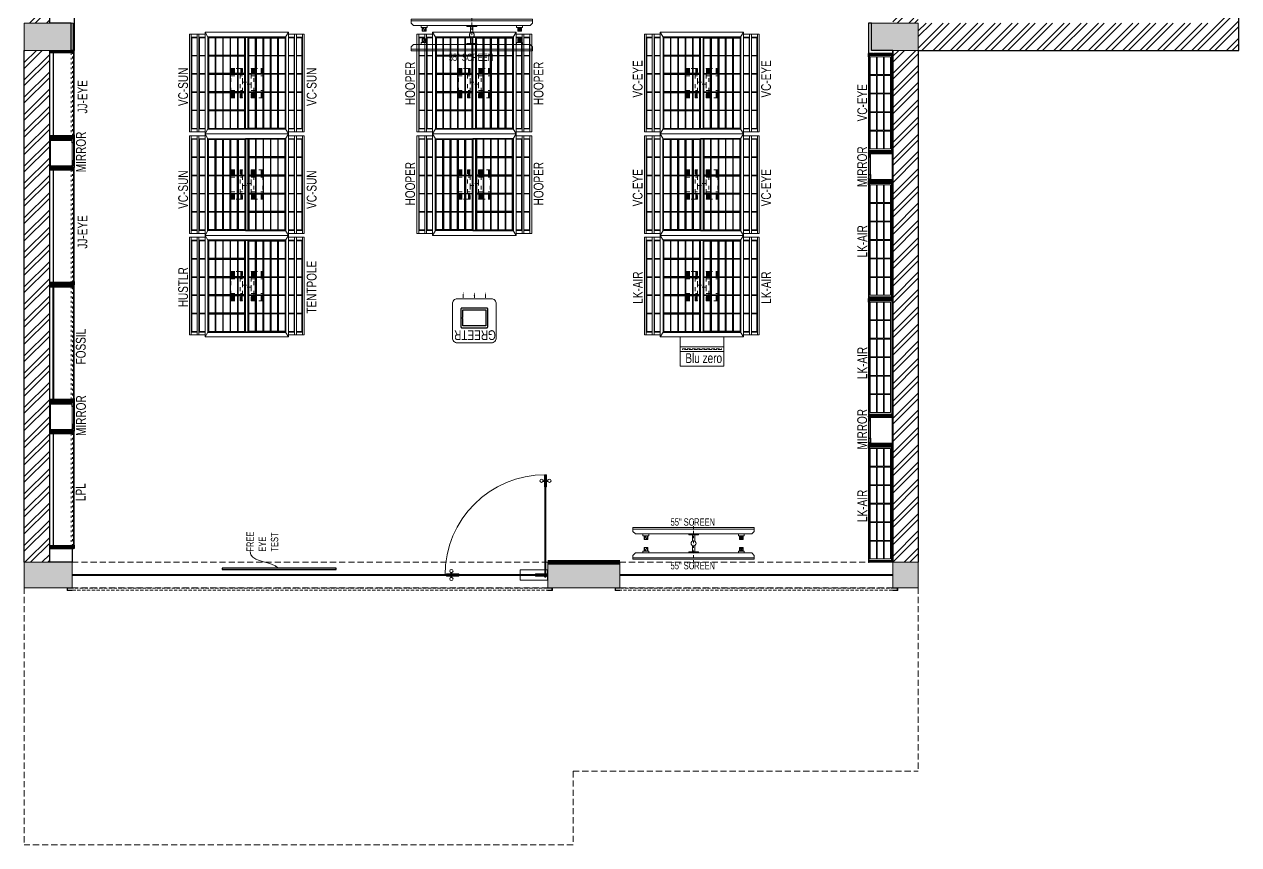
# Model space of a CAD drawing. Header units: feet. Extents: x 9587740 to 9600177, y -6873744 to -6856332.
# Drawn here: x 9587740 to 9600177, y -6873744 to -6865343 of the extents above; entities that cross this region are included whole.
import ezdxf
from ezdxf import colors
from ezdxf.entities.mleader import LeaderData, LeaderLine
from ezdxf.math import Vec2, Vec3

# ---------------------------------------------------------------- set-up
doc = ezdxf.new("R2010")
doc.units = ezdxf.units.FT
doc.header["$LTSCALE"] = 33
doc.header["$MEASUREMENT"] = 0
for name, pattern in [('ACAD_ISO03W100', [30, 12, -18]), ('D10_DASHED', [0.75, 0.5, -0.25]), ('DASHDOT2', [0.5, 0.25, -0.125, 0, -0.125]), ('HIDDEN', [9.525, 6.35, -3.175]), ('HIDDENX2', [0.75, 0.5, -0.25])]:
    doc.linetypes.add(name, pattern=pattern)
for name, color, linetype, lineweight in [('A-COL', 243, 'Continuous', 9), ('A-Glazing', 4, 'Continuous', 20), ('A-shutter', 8, 'Continuous', 18), ('beam', 90, 'Continuous', 9), ('column hatch', 5, 'Continuous', 0), ('Glazing', 141, 'Continuous', 15), ('LENS-DIM', 252, 'Continuous', 5), ('LENS-FURNITURE', 13, 'Continuous', 9), ('LENS-PARTITION', 21, 'Continuous', 25), ('LENS-TEXT', 31, 'Continuous', 5), ('LENS_TEXT', 31, 'Continuous', 5), ('LK-EQPMT', 3, 'Continuous', 18), ('LK-FF&E FLOOR', 1, 'Continuous', 9), ('LK-FF&E WALL', 1, 'Continuous', 9), ('LK-IT', 3, 'Continuous', 18), ('LK-MIRROR', 133, 'Continuous', 13), ('LN-ELEVATION-1', 81, 'Continuous', 25), ('LN-ELEVATION-2', 103, 'Continuous', 20), ('LN-ELEVATION-3', 125, 'Continuous', 18), ('LN-ELEVATION-4', 145, 'Continuous', 13), ('LN-ELEVATION-5', 167, 'Continuous', 5), ('LN-HATCH', 251, 'Continuous', 0), ('PLANO-CARPET', 3, 'Continuous', 18), ('PLANO-TXT', 252, 'Continuous', 5), ('rolling shutter', 1, 'Continuous', 5)]:
    doc.layers.add(name, color=color, linetype=linetype, lineweight=lineweight)
doc.layers.add('A-WALL', color=1, linetype='Continuous')
doc.styles.add('LK TXT', font='GILC____.TTF', dxfattribs={"height": 100})
doc.styles.get("Standard").update_dxf_attribs({"font": 'GILC____.TTF'})
pattern_1 = [(45, (7858054.0837, 3504049.203), (-4.4901280605, 4.4901280605), [])]
pattern_2 = [(45, (7858558.917, 3503823.203), (-4.4901280605, 4.4901280605), [])]
pattern_3 = [(225, (-11393600.74, 5501111.13), (88.2999593, -88.2999593), []), (225, (-11393659.6, 5501111.13), (88.2999593, -88.2999593), [])]
pattern_4 = [(45, (4209746.0415, 1706864.74), (-4.4901280605, 4.4901280605), [])]
pattern_5 = [(45, (4210046.0415, 1706864.74), (-4.4901280605, 4.4901280605), [])]

# ---------------------------------------------------------------- blocks, each defined once
blk = doc.blocks.new('BLUE ZERO')
at = {"layer": 'LENS-FURNITURE', "ltscale": 0.5}
for points in [[(86207, 120883), (86207, 120433), (85907, 120433), (85907, 120883)], [(86107, 120883), (86107, 120433), (86057, 120433), (86057, 120883)]]:
    blk.add_lwpolyline(points, close=True, dxfattribs=at)
at = {"layer": 'LENS-FURNITURE', "linetype": 'D10_DASHED', "ltscale": 2}
blk.add_lwpolyline([(86086, 120858), (86086, 120458), (86078, 120458), (86078, 120858)], close=True, dxfattribs=at)
blk = doc.blocks.new('VC HD 1200')
at = {"layer": 'LN-HATCH', "ltscale": 0.5}
h = blk.add_hatch(dxfattribs=at)
h.set_pattern_fill('ANSI31', color=256, scale=2)
h.set_pattern_definition([(45, (3760859.753, 1795248.936), (-4.490128061, 4.490128061), [])])
h.paths.add_polyline_path([(-1200, 250), (-1200, 60), (-1194, 60), (-1194, 50), (-1200, 50), (-1200, 6), (-1182, 6), (-1182, 250)])
h = blk.add_hatch(dxfattribs=at)
h.set_pattern_fill('ANSI31', color=256, scale=2)
h.set_pattern_definition(pattern_1)
h.paths.add_polyline_path([(0, 250), (0, 60), (-6, 60), (-6, 50), (0, 50), (0, 6), (-18, 6), (-18, 250)])
h = blk.add_hatch(dxfattribs=at)
h.set_pattern_fill('ANSI31', color=256, scale=2)
h.set_pattern_definition([(45, (7858047.0837, 3504049.203), (-4.4901280605, 4.4901280605), [])])
h.paths.add_polyline_path([(-1165, 6), (-1165, 0), (-1200, 0), (-1200, 6)])
h = blk.add_hatch(dxfattribs=at)
h.set_pattern_fill('ANSI31', color=256, scale=2)
h.set_pattern_definition(pattern_1)
h.paths.add_polyline_path([(-28, 6), (-28, 0), (0, 0), (0, 6)])
at = {"layer": 'LN-ELEVATION-1', "ltscale": 0.5}
for points in [[(-1200, 250), (-1200, 60), (-1194, 60), (-1194, 50), (-1200, 50), (-1200, 6), (-1182, 6), (-1182, 250)], [(0, 250), (0, 60), (-6, 60), (-6, 50), (0, 50), (0, 6), (-18, 6), (-18, 250)], [(-18, 238), (-1182, 238), (-1182, 244), (-18, 244)], [(-1165, 6), (-1165, 0), (-1200, 0), (-1200, 6)], [(-35, 6), (-35, 0), (0, 0), (0, 6)]]:
    blk.add_lwpolyline(points, close=True, dxfattribs=at)
at = {"layer": 'LN-ELEVATION-3', "ltscale": 0.5}
for p, q in [((-1182, 250), (-18, 250)), ((-1165, 6), (-35, 6)), ((-35, 0), (-1165, 0))]:
    blk.add_line(p, q, dxfattribs=at)
for points in [[(-1165, 226), (-35, 226), (-35, 18), (-1165, 18)], [(-1165, 226), (-983, 226), (-983, 162), (-1165, 162)], [(-1165, 90), (-983, 90), (-983, 154), (-1165, 154)], [(-975, 226), (-794, 226), (-794, 162), (-975, 162)], [(-975, 154), (-794, 154), (-794, 90), (-975, 90)], [(-786, 226), (-604, 226), (-604, 162), (-786, 162)], [(-786, 154), (-604, 154), (-604, 90), (-786, 90)], [(-596, 226), (-414, 226), (-414, 162), (-596, 162)], [(-596, 154), (-414, 154), (-414, 90), (-596, 90)], [(-406, 226), (-225, 226), (-225, 162), (-406, 162)], [(-406, 154), (-225, 154), (-225, 90), (-406, 90)], [(-217, 226), (-35, 226), (-35, 162), (-217, 162)], [(-217, 154), (-35, 154), (-35, 90), (-217, 90)], [(-1165, 82), (-983, 82), (-983, 18), (-1165, 18)], [(-975, 82), (-794, 82), (-794, 18), (-975, 18)], [(-786, 82), (-604, 82), (-604, 18), (-786, 18)], [(-596, 82), (-414, 82), (-414, 18), (-596, 18)], [(-406, 82), (-225, 82), (-225, 18), (-406, 18)], [(-217, 82), (-35, 82), (-35, 18), (-217, 18)]]:
    blk.add_lwpolyline(points, close=True, dxfattribs=at)
blk = doc.blocks.new('MIRROR')
at = {"layer": 'LN-HATCH', "ltscale": 0.5}
h = blk.add_hatch(dxfattribs=at)
h.set_pattern_fill('ANSI31', color=256, scale=2)
h.set_pattern_definition([(45, (4060433.7416, 1708720.787), (-4.4901280605, 4.4901280605), [])])
h.paths.add_polyline_path([(213, 101), (231, 101), (231, -128), (213, -128)])
h.paths.add_polyline_path([(231, 95), (495, 95), (495, 101), (231, 101)])
h.paths.add_polyline_path([(513, 101), (495, 101), (495, -128), (513, -128)])
at = {"layer": 'Defpoints'}
blk.add_lwpolyline([(513, 101), (213, 101), (213, -149), (513, -149)], close=True, dxfattribs=at)
at = {"layer": 'LN-ELEVATION-1'}
for points in [[(213, 101), (231, 101), (231, -128), (213, -128)], [(231, 95), (495, 95), (495, 101), (231, 101)], [(513, 101), (495, 101), (495, -128), (513, -128)], [(260, -142), (260, -128), (215, -128), (215, -149), (224, -149), (224, -147), (216, -147), (216, -142)], [(443, -142), (443, -128), (488, -128), (488, -149), (479, -149), (479, -147), (486, -147), (486, -142)], [(505, -149), (505, -147), (509, -147), (509, -129), (488, -129), (488, -128), (511, -128), (511, -149)]]:
    blk.add_lwpolyline(points, close=True, dxfattribs=at)
at = {"layer": 'LN-ELEVATION-2', "color": 4, "lineweight": 0}
blk.add_lwpolyline([(216, -142), (486, -142), (486, -147), (216, -147)], close=True, dxfattribs=at)
at = {"layer": 'LN-ELEVATION-2'}
blk.add_lwpolyline([(260, -142), (443, -142), (443, -128), (260, -128)], close=True, dxfattribs=at)
at = {"layer": 'LN-ELEVATION-4', "ltscale": 0.5}
blk.add_line((479, -149), (224, -149), dxfattribs=at)
blk = doc.blocks.new('VC HD 1010')
at = {"layer": 'LN-HATCH', "ltscale": 0.5}
h = blk.add_hatch(dxfattribs=at)
h.set_pattern_fill('ANSI31', color=256, scale=2)
h.set_pattern_definition([(45, (3761554.586, 1795022.936), (-4.490128061, 4.490128061), [])])
h.paths.add_polyline_path([(-505, 24), (-505, -166), (-499, -166), (-499, -176), (-505, -176), (-505, -220), (-487, -220), (-487, 24)])
h = blk.add_hatch(dxfattribs=at)
h.set_pattern_fill('ANSI31', color=256, scale=2)
h.set_pattern_definition(pattern_2)
h.paths.add_polyline_path([(505, 24), (505, -166), (499, -166), (499, -176), (505, -176), (505, -220), (487, -220), (487, 24)])
h = blk.add_hatch(dxfattribs=at)
h.set_pattern_fill('ANSI31', color=256, scale=2)
h.set_pattern_definition([(45, (7858741.917, 3503823.203), (-4.4901280605, 4.4901280605), [])])
h.paths.add_polyline_path([(-470, -220), (-470, -226), (-505, -226), (-505, -220)])
h = blk.add_hatch(dxfattribs=at)
h.set_pattern_fill('ANSI31', color=256, scale=2)
h.set_pattern_definition(pattern_2)
h.paths.add_polyline_path([(477, -220), (477, -226), (512, -226), (512, -220)])
at = {"layer": 'LN-ELEVATION-1', "ltscale": 0.5}
for points in [[(-505, 24), (-505, -166), (-499, -166), (-499, -176), (-505, -176), (-505, -220), (-487, -220), (-487, 24)], [(487, 12), (-487, 12), (-487, 18), (487, 18)], [(505, 24), (505, -166), (499, -166), (499, -176), (505, -176), (505, -220), (487, -220), (487, 24)], [(-470, -220), (-470, -226), (-505, -226), (-505, -220)], [(470, -220), (470, -226), (505, -226), (505, -220)]]:
    blk.add_lwpolyline(points, close=True, dxfattribs=at)
at = {"layer": 'LN-ELEVATION-2', "ltscale": 0.5}
blk.add_lwpolyline([(470, 0), (-470, 0), (-470, -208), (470, -208)], close=True, dxfattribs=at)
at = {"layer": 'LN-ELEVATION-3', "ltscale": 0.5}
for p, q in [((-487, 24), (487, 24)), ((-470, -220), (470, -220)), ((470, -226), (-470, -226))]:
    blk.add_line(p, q, dxfattribs=at)
for points in [[(-470, 0), (-289, 0), (-289, -64), (-470, -64)], [(-281, 0), (-99, 0), (-99, -64), (-281, -64)], [(-91, 0), (91, 0), (91, -64), (-91, -64)], [(99, 0), (281, 0), (281, -64), (99, -64)], [(289, 0), (470, 0), (470, -64), (289, -64)], [(-470, -136), (-289, -136), (-289, -72), (-470, -72)], [(-281, -72), (-99, -72), (-99, -136), (-281, -136)], [(-91, -72), (91, -72), (91, -136), (-91, -136)], [(99, -72), (281, -72), (281, -136), (99, -136)], [(289, -72), (470, -72), (470, -136), (289, -136)], [(-470, -144), (-289, -144), (-289, -208), (-470, -208)], [(-281, -144), (-99, -144), (-99, -208), (-281, -208)], [(-91, -144), (91, -144), (91, -208), (-91, -208)], [(99, -144), (281, -144), (281, -208), (99, -208)], [(289, -144), (470, -144), (470, -208), (289, -208)]]:
    blk.add_lwpolyline(points, close=True, dxfattribs=at)
blk = doc.blocks.new('JJ SH 1200')
at = {"layer": 'LN-HATCH', "ltscale": 0.5}
h = blk.add_hatch(dxfattribs=at)
h.set_pattern_fill('ANSI31', color=256, scale=2)
h.set_pattern_definition([(45, (4097187.331, 1708800.267), (-4.4901280605, 4.4901280605), [])])
h.paths.add_polyline_path([(792, 220), (792, 30), (786, 30), (786, 20), (792, 20), (792, -24), (767, -24), (767, 220)])
h.paths.add_polyline_path([(-383, 180), (767, 180), (767, 186), (-383, 186)])
h.paths.add_polyline_path([(757, -24), (757, -30), (792, -30), (792, -24)])
h.paths.add_polyline_path([(-408, 220), (-408, 30), (-402, 30), (-402, 20), (-408, 20), (-408, -24), (-383, -24), (-383, 220)])
h.paths.add_polyline_path([(-373, -24), (-373, -30), (-408, -30), (-408, -24)])
at = {"layer": 'LN-ELEVATION-1', "ltscale": 0.5}
for points in [[(-408, 220), (-408, 30), (-402, 30), (-402, 20), (-408, 20), (-408, -24), (-383, -24), (-383, 220)], [(-383, 180), (767, 180), (767, 186), (-383, 186)], [(792, 220), (792, 30), (786, 30), (786, 20), (792, 20), (792, -24), (767, -24), (767, 220)], [(-373, -24), (-373, -30), (-408, -30), (-408, -24)], [(757, -24), (757, -30), (792, -30), (792, -24)]]:
    blk.add_lwpolyline(points, close=True, dxfattribs=at)
at = {"layer": 'LN-ELEVATION-3', "ltscale": 0.5}
for p, q in [((767, 220), (-383, 220)), ((757, -24), (-373, -24)), ((-373, -30), (757, -30))]:
    blk.add_line(p, q, dxfattribs=at)
at = {"layer": 'LN-ELEVATION-4', "linetype": 'ACAD_ISO03W100', "ltscale": 0.05}
blk.add_lwpolyline([(767, 0), (-383, 0), (-383, -12), (767, -12)], close=True, dxfattribs=at)
blk = doc.blocks.new('*U45')
at = {"layer": 'A-shutter', "color": 5, "ltscale": 10}
for points in [[(41038450, -1561539), (41038450, -1561544), (41038405, -1561544), (41038405, -1561564), (41038450, -1561564), (41038450, -1561569), (41038400, -1561569), (41038400, -1561539)], [(41043320, -1561539), (41043320, -1561544), (41043365, -1561544), (41043365, -1561564), (41043320, -1561564), (41043320, -1561569), (41043370, -1561569), (41043370, -1561539)]]:
    blk.add_lwpolyline(points, close=True, dxfattribs=at)
at = {"layer": 'A-shutter', "color": 5, "linetype": 'HIDDENX2', "ltscale": 2}
blk.add_lwpolyline([(41038405, -1561544), (41038405, -1561564), (41043365, -1561564), (41043365, -1561544)], close=True, dxfattribs=at)
blk = doc.blocks.new('*U46')
at = {"layer": 'A-shutter', "color": 5, "ltscale": 10}
for points in [[(41040525, -1561539), (41040525, -1561544), (41040480, -1561544), (41040480, -1561564), (41040525, -1561564), (41040525, -1561569), (41040475, -1561569), (41040475, -1561539)], [(41043320, -1561539), (41043320, -1561544), (41043365, -1561544), (41043365, -1561564), (41043320, -1561564), (41043320, -1561569), (41043370, -1561569), (41043370, -1561539)]]:
    blk.add_lwpolyline(points, close=True, dxfattribs=at)
at = {"layer": 'A-shutter', "color": 5, "linetype": 'HIDDENX2', "ltscale": 2}
blk.add_lwpolyline([(41040480, -1561544), (41040480, -1561564), (41043365, -1561564), (41043365, -1561544)], close=True, dxfattribs=at)
blk = doc.blocks.new('A$Ced7cbed3')
at = {"layer": 'column hatch'}
h = blk.add_hatch(color=8, dxfattribs=at)
h.dxf.hatch_style = 1
h.paths.add_polyline_path([(-5547, 3368), (-6047, 3368), (-6047, 3088), (-5547, 3088)])
h.paths.add_polyline_path([(3108, 3368), (2628, 3368), (2628, 3088), (3108, 3088)])
h.paths.add_polyline_path([(-5557, -2154), (-6047, -2154), (-6047, -2414), (-5557, -2414)])
h.paths.add_polyline_path([(53, -2154), (-687, -2154), (-687, -2414), (53, -2414)])
h.paths.add_polyline_path([(3108, -2154), (2848, -2154), (2848, -2414), (3108, -2414)])
at = {"layer": 'LN-HATCH'}
h = blk.add_hatch(dxfattribs=at)
h.set_pattern_fill('ANSI32', color=256, scale=333, angle=180)
h.set_pattern_definition(pattern_3)
h.paths.add_polyline_path([(-5787, 3088), (-6047, 3088), (-6047, -2154), (-5787, -2154)])
h.paths.add_polyline_path([(5130, 9546), (5035, 9546), (5035, 9556), (4970, 9556), (4970, 8886), (3587, 8886), (3587, 9526), (3327, 9526), (3327, 8886), (-6047, 8886), (-6047, 3368), (-5787, 3368), (-5787, 8626), (5130, 8626), (5130, 8745)])
h.paths.add_polyline_path([(3108, 6398), (4580, 6398), (4580, 6658), (2848, 6658), (2848, 3368), (3108, 3368)], flags=17)
h.paths.add_polyline_path([(6390, 12366), (5730, 12366), (5730, 12106), (6130, 12106), (6130, 6658), (5820, 6658), (5820, 6398), (6130, 6398), (6130, 3368), (3108, 3368), (3108, 3088), (6390, 3088)])
h.paths.add_polyline_path([(3587, 12106), (5130, 12106), (5130, 12366), (3327, 12366), (3327, 11506), (3587, 11506)], flags=17)
h.paths.add_polyline_path([(3587, 10906), (3327, 10906), (3327, 10126), (3587, 10126), (3587, 10426), (4970, 10426), (4970, 10296), (5130, 10296), (5130, 11356), (5035, 11356), (5035, 11366), (4970, 11366), (4970, 10556), (3587, 10556)], flags=17)
h = blk.add_hatch(dxfattribs=at)
h.set_pattern_fill('ANSI32', color=256, scale=333, angle=180)
h.set_pattern_definition(pattern_3)
h.paths.add_polyline_path([(3108, 3088), (2848, 3088), (2848, -2154), (3108, -2154)])
at = {"layer": 'A-COL'}
for p, q in [((-687, -2414), (-687, -2154)), ((-687, -2154), (53, -2154)), ((53, -2414), (53, -2154)), ((-687, -2414), (53, -2414))]:
    blk.add_line(p, q, dxfattribs=at)
for points in [[(-5547, 3088), (-6047, 3088), (-6047, 3368), (-5547, 3368)], [(3108, 3088), (2628, 3088), (2628, 3368), (3108, 3368)], [(-6047, -2414), (-5557, -2414), (-5557, -2154), (-6047, -2154)], [(3108, -2414), (2848, -2414), (2848, -2154), (3108, -2154)]]:
    blk.add_lwpolyline(points, close=True, dxfattribs=at)
at = {"layer": 'A-Glazing'}
for points in [[(-5557, -2278), (-687, -2278), (-687, -2290), (-5557, -2290)], [(2848, -2278), (53, -2278), (53, -2290), (2848, -2290)]]:
    blk.add_lwpolyline(points, close=True, dxfattribs=at)
at = {"layer": 'A-WALL'}
for p, q in [((6390, 3088), (6390, 12366)), ((-6047, -2154), (-6047, 3088)), ((-5787, -2154), (-5787, 3088)), ((2848, 3088), (2848, -2154)), ((3108, 3088), (6390, 3088)), ((3108, 3088), (3108, -2154))]:
    blk.add_line(p, q, dxfattribs=at)
at = {"layer": 'beam', "linetype": 'HIDDEN', "ltscale": 0.3}
for p, q in [((-5557, -2154), (-687, -2154)), ((2848, -2154), (53, -2154)), ((-6047, -2414), (-6047, -5046)), ((-5557, -2414), (-687, -2414)), ((53, -2414), (2848, -2414)), ((3108, -2414), (3108, -4294)), ((-427, -4294), (3108, -4294)), ((-427, -4294), (-427, -5046)), ((-427, -5046), (-6047, -5046))]:
    blk.add_line(p, q, dxfattribs=at)
at = {"layer": 'rolling shutter'}
blk.add_blockref('*U45', (-41044008, 1559125, 51149), dxfattribs=at)
at = {"layer": 'rolling shutter', "xscale": -1}
blk.add_blockref('*U46', (41043373, 1559125, 51149), dxfattribs=at)
blk = doc.blocks.new('CLENS 900')
at = {"layer": 'LN-HATCH', "ltscale": 0.5}
h = blk.add_hatch(dxfattribs=at)
h.set_pattern_fill('ANSI31', color=256, scale=50)
h.set_pattern_definition([(45, (911.795, 250), (-4.419417, 4.419417), [])])
h.paths.add_polyline_path([(0, 250), (0, 60), (6, 60), (6, 50), (0, 50), (0, 6), (25, 6), (25, 250)])
h = blk.add_hatch(dxfattribs=at)
h.set_pattern_fill('ANSI31', color=256, scale=2)
h.set_pattern_definition(pattern_4)
h.paths.add_polyline_path([(900, 250), (900, 60), (894, 60), (894, 50), (900, 50), (900, 6), (875, 6), (875, 250)])
h = blk.add_hatch(dxfattribs=at)
h.set_pattern_fill('ANSI31', color=256, scale=2)
h.set_pattern_definition(pattern_5)
h.paths.add_polyline_path([(875, 210), (25, 210), (25, 216), (875, 216)])
h = blk.add_hatch(dxfattribs=at)
h.set_pattern_fill('ANSI31', color=256, scale=2)
h.set_pattern_definition(pattern_5)
h.paths.add_polyline_path([(35, 6), (35, 0), (0, 0), (0, 6)])
h = blk.add_hatch(dxfattribs=at)
h.set_pattern_fill('ANSI31', color=256, scale=2)
h.set_pattern_definition(pattern_4)
h.paths.add_polyline_path([(865, 6), (865, 0), (900, 0), (900, 6)])
at = {"layer": 'LN-ELEVATION-1', "ltscale": 0.5}
for points in [[(0, 250), (0, 60), (6, 60), (6, 50), (0, 50), (0, 6), (25, 6), (25, 250)], [(900, 250), (900, 60), (894, 60), (894, 50), (900, 50), (900, 6), (875, 6), (875, 250)], [(875, 210), (25, 210), (25, 216), (875, 216)], [(35, 6), (35, 0), (0, 0), (0, 6)], [(865, 6), (865, 0), (900, 0), (900, 6)]]:
    blk.add_lwpolyline(points, close=True, dxfattribs=at)
at = {"layer": 'LN-ELEVATION-3', "ltscale": 0.5}
for p, q in [((25, 250), (875, 250)), ((35, 6), (865, 6)), ((865, 0), (35, 0))]:
    blk.add_line(p, q, dxfattribs=at)
at = {"layer": 'LN-ELEVATION-4', "linetype": 'ACAD_ISO03W100', "ltscale": 0.05}
blk.add_lwpolyline([(25, 30), (875, 30), (875, 18), (25, 18)], close=True, dxfattribs=at)
blk = doc.blocks.new('Entrance Door')
at = {"layer": 'Glazing', "ltscale": 111}
blk.add_hatch(color=256, dxfattribs=at).paths.add_polyline_path([(18, -35), (18, -1235), (30, -1235), (30, -35)])
at = {"layer": 'Glazing'}
for p, q in [((30, -54), (18, -66)), ((1118, -31), (1118, -54)), ((1118, -89), (1118, -66)), ((1133, -31), (1133, -54)), ((1133, -89), (1133, -66))]:
    blk.add_line(p, q, dxfattribs=at)
at = {"layer": 'Glazing', "ltscale": 44}
for p, q in [((-5, -1156), (18, -1156)), ((-5, -1171), (18, -1171)), ((53, -1156), (30, -1156)), ((53, -1171), (30, -1171))]:
    blk.add_line(p, q, dxfattribs=at)
at = {"layer": 'Glazing'}
for points in [[(320, -120), (0, -120), (0, 0), (320, 0)], [(0, -54), (142, -54), (142, -47), (0, -47)], [(0, -66), (142, -66), (142, -74), (0, -74)], [(1181, -54), (1038, -54), (1038, -47), (1181, -47)], [(1181, -66), (1038, -66), (1038, -74), (1181, -74)]]:
    blk.add_lwpolyline(points, close=True, dxfattribs=at)
at = {"layer": 'Glazing', "ltscale": 222}
blk.add_lwpolyline([(-2, -66), (1199, -66), (1199, -54), (-2, -54)], close=True, dxfattribs=at)
at = {"layer": 'Glazing', "ltscale": 111}
blk.add_lwpolyline([(18, -35), (18, -1235), (30, -1235), (30, -35)], close=True, dxfattribs=at)
at = {"layer": 'Glazing', "ltscale": 44}
for points in [[(18, -1093), (18, -1235), (10, -1235), (10, -1093)], [(30, -1093), (30, -1235), (37, -1235), (37, -1093)]]:
    blk.add_lwpolyline(points, close=True, dxfattribs=at)
at = {"layer": 'Glazing'}
for centre, radius in [((1125, -14), 19), ((24, -59), 19.8), ((1125, -107), 19)]:
    blk.add_circle(centre, radius, dxfattribs=at)
at = {"layer": 'Glazing', "ltscale": 44}
for centre in [(-22, -1164), (70, -1164)]:
    blk.add_circle(centre, 19, dxfattribs=at)
at = {"layer": 'Glazing', "ltscale": 222}
blk.add_arc((24, -60), 1175, 270, 359.9996, dxfattribs=at)
blk = doc.blocks.new('ffgd')
at = {"layer": 'LN-ELEVATION-4', "linetype": 'ACAD_ISO03W100', "ltscale": 0.1}
blk.add_lwpolyline([(0, 47), (0, -41), (-20, -41), (-20, 47)], close=True, dxfattribs=at)
at = {"layer": 'LN-ELEVATION-5', "linetype": 'ACAD_ISO03W100', "ltscale": 0.1}
for p, q in [((-160, 166), (-160, 47)), ((-160, 166), (-160, 47)), ((-159, 166), (-159, 47)), ((-159, 166), (-159, 47)), ((-158, 166), (-158, 47)), ((-158, 166), (-158, 47)), ((-157, 166), (-157, 47)), ((-156, 166), (-156, 47)), ((-154, 166), (-154, 47)), ((-151, 166), (-151, 47)), ((-146, 166), (-146, 47)), ((-141, 166), (-141, 47)), ((-135, 166), (-135, 47)), ((-128, 166), (-128, 47)), ((-120, 166), (-120, 47)), ((-111, 166), (-111, 47)), ((-102, 166), (-102, 47)), ((-85, 166), (-85, 47)), ((65, 166), (65, 47)), ((82, 166), (82, 47)), ((91, 166), (91, 47)), ((100, 166), (100, 47)), ((108, 166), (108, 47)), ((115, 166), (115, 47)), ((121, 166), (121, 47)), ((126, 166), (126, 47)), ((131, 166), (131, 47)), ((134, 166), (134, 47)), ((136, 166), (136, 47)), ((137, 166), (137, 47)), ((138, 166), (138, 47)), ((138, 166), (138, 47)), ((139, 166), (139, 47)), ((139, 166), (139, 47)), ((140, 166), (140, 47)), ((140, 166), (140, 47)), ((-160, -41), (-160, -160)), ((-160, -41), (-160, -160)), ((-159, -41), (-159, -160)), ((-159, -41), (-159, -160)), ((-158, -41), (-158, -160)), ((-158, -41), (-158, -160)), ((-157, -41), (-157, -160)), ((-156, -41), (-156, -160)), ((-154, -41), (-154, -160)), ((-151, -41), (-151, -160)), ((-146, -41), (-146, -160)), ((-141, -41), (-141, -160)), ((-135, -41), (-135, -160)), ((-128, -41), (-128, -160)), ((-120, -41), (-120, -160)), ((-111, -41), (-111, -160)), ((-102, -41), (-102, -160)), ((-85, -41), (-85, -160)), ((65, -41), (65, -160)), ((82, -41), (82, -160)), ((91, -41), (91, -160)), ((100, -41), (100, -160)), ((108, -41), (108, -160)), ((115, -41), (115, -160)), ((121, -41), (121, -160)), ((126, -41), (126, -160)), ((131, -41), (131, -160)), ((134, -41), (134, -160)), ((136, -41), (136, -160)), ((137, -41), (137, -160)), ((138, -41), (138, -160)), ((138, -41), (138, -160)), ((139, -41), (139, -160)), ((139, -41), (139, -160)), ((140, -41), (140, -160)), ((140, -41), (140, -160))]:
    blk.add_line(p, q, dxfattribs=at)
for points in [[(140, 73), (140, 166), (-160, 166), (-160, 73)], [(140, -67), (140, -160), (-160, -160), (-160, -67)]]:
    blk.add_lwpolyline(points, dxfattribs=at)
for points in [[(140, 73), (140, 47), (-160, 47), (-160, 73)], [(140, -41), (140, -67), (-160, -67), (-160, -41)]]:
    blk.add_lwpolyline(points, close=True, dxfattribs=at)
blk = doc.blocks.new('EURO 1040 x 1175')
at = {"layer": 'LN-ELEVATION-1'}
for points in [[(-470, -327), (470, -327), (470, 468), (-470, 468)], [(-470, 85), (470, 85), (470, 468), (-470, 468)], [(-470, 387), (-283, 387), (-283, 393), (-470, 393)], [(-283, 85), (-277, 85), (-277, 468), (-283, 468)], [(-277, 387), (-96, 387), (-96, 393), (-277, 393)], [(-96, 85), (-90, 85), (-90, 468), (-96, 468)], [(-90, 387), (90, 387), (90, 393), (-90, 393)], [(90, 85), (96, 85), (96, 468), (90, 468)], [(96, 387), (277, 387), (277, 393), (96, 393)], [(277, 85), (283, 85), (283, 468), (277, 468)], [(283, 387), (470, 387), (470, 393), (283, 393)], [(-470, 311), (-283, 311), (-283, 317), (-470, 317)], [(-277, 311), (-96, 311), (-96, 317), (-277, 317)], [(-90, 311), (90, 311), (90, 317), (-90, 317)], [(96, 311), (277, 311), (277, 317), (96, 317)], [(283, 311), (470, 311), (470, 317), (283, 317)], [(-470, 236), (-283, 236), (-283, 242), (-470, 242)], [(-470, 160), (-283, 160), (-283, 166), (-470, 166)], [(-277, 236), (-96, 236), (-96, 242), (-277, 242)], [(-277, 160), (-96, 160), (-96, 166), (-277, 166)], [(-90, 236), (90, 236), (90, 242), (-90, 242)], [(-90, 160), (90, 160), (90, 166), (-90, 166)], [(96, 236), (277, 236), (277, 242), (96, 242)], [(96, 160), (277, 160), (277, 166), (96, 166)], [(283, 236), (470, 236), (470, 242), (283, 242)], [(283, 160), (470, 160), (470, 166), (283, 166)], [(-470, 85), (470, 85), (470, 55), (-470, 55)], [(-470, 55), (470, 55), (470, -327), (-470, -327)], [(-283, 55), (-277, 55), (-277, -327), (-283, -327)], [(-96, 55), (-90, 55), (-90, -327), (-96, -327)], [(90, 55), (96, 55), (96, -327), (90, -327)], [(277, 55), (283, 55), (283, -327), (277, -327)], [(-470, -20), (-283, -20), (-283, -26), (-470, -26)], [(-470, -96), (-283, -96), (-283, -102), (-470, -102)], [(-277, -20), (-96, -20), (-96, -26), (-277, -26)], [(-277, -96), (-96, -96), (-96, -102), (-277, -102)], [(-90, -20), (90, -20), (90, -26), (-90, -26)], [(-90, -96), (90, -96), (90, -102), (-90, -102)], [(96, -20), (277, -20), (277, -26), (96, -26)], [(96, -96), (277, -96), (277, -102), (96, -102)], [(283, -20), (470, -20), (470, -26), (283, -26)], [(283, -96), (470, -96), (470, -102), (283, -102)], [(-470, -171), (-283, -171), (-283, -177), (-470, -177)], [(-470, -246), (-283, -246), (-283, -252), (-470, -252)], [(-277, -171), (-96, -171), (-96, -177), (-277, -177)], [(-277, -246), (-96, -246), (-96, -252), (-277, -252)], [(-90, -171), (90, -171), (90, -177), (-90, -177)], [(-90, -246), (90, -246), (90, -252), (-90, -252)], [(96, -171), (277, -171), (277, -177), (96, -177)], [(96, -246), (277, -246), (277, -252), (96, -252)], [(283, -171), (470, -171), (470, -177), (283, -177)], [(283, -246), (470, -246), (470, -252), (283, -252)]]:
    blk.add_lwpolyline(points, close=True, dxfattribs=at)
for points in [[(-283, 462), (-464, 462), (-464, 317)], [(-96, 462), (-277, 462)], [(90, 462), (-90, 462)], [(277, 462), (96, 462)], [(464, 317), (464, 462), (283, 462)], [(-464, 311), (-464, 242)], [(464, 242), (464, 311)], [(-464, 236), (-464, 166)], [(-464, 160), (-464, 91), (-283, 91)], [(283, 91), (464, 91), (464, 160)], [(464, 166), (464, 236)], [(-464, -20), (-464, 49), (-283, 49)], [(-277, 91), (-96, 91)], [(-277, 49), (-96, 49)], [(-90, 91), (90, 91)], [(-90, 49), (90, 49)], [(96, 91), (277, 91)], [(96, 49), (277, 49)], [(283, 49), (464, 49), (464, -20)], [(-464, -96), (-464, -26)], [(-464, -171), (-464, -102)], [(464, -26), (464, -96)], [(464, -102), (464, -171)], [(-283, -321), (-464, -321), (-464, -177)], [(464, -177), (464, -321), (283, -321)], [(-96, -321), (-277, -321)], [(90, -321), (-90, -321)], [(277, -321), (96, -321)]]:
    blk.add_lwpolyline(points, dxfattribs=at)
at = {"layer": 'LN-ELEVATION-2'}
blk.add_lwpolyline([(-520, -357), (520, -357), (520, 498), (-520, 498)], close=True, dxfattribs=at)
for points in [[(-470, 468), (-520, 498)], [(470, 468), (520, 498)], [(-470, -327), (-520, -357)], [(470, -327), (520, -357)]]:
    blk.add_lwpolyline(points, dxfattribs=at)
at = {"layer": 'LN-ELEVATION-3'}
for points in [[(-500, 560), (500, 560), (500, 578), (-500, 578)], [(-500, 498), (-470, 498), (-470, 560), (-500, 560)], [(470, 498), (500, 498), (500, 560), (470, 560)], [(-500, -357), (-470, -357), (-470, -419), (-500, -419)], [(470, -357), (500, -357), (500, -419), (470, -419)], [(-500, -419), (500, -419), (500, -437), (-500, -437)]]:
    blk.add_lwpolyline(points, close=True, dxfattribs=at)
at = {"layer": 'LN-ELEVATION-4'}
for points in [[(-500, 640), (500, 640), (500, 658), (-500, 658)], [(-500, 578), (-470, 578), (-470, 640), (-500, 640)], [(470, 578), (500, 578), (500, 640), (470, 640)], [(-470, 498), (-464, 498), (-464, 560), (-470, 560)], [(-464, 554), (-283, 554), (-283, 560), (-464, 560)], [(-283, 498), (-277, 498), (-277, 560), (-283, 560)], [(-277, 554), (-96, 554), (-96, 560), (-277, 560)], [(-96, 498), (-90, 498), (-90, 560), (-96, 560)], [(-90, 554), (90, 554), (90, 560), (-90, 560)], [(90, 498), (96, 498), (96, 560), (90, 560)], [(96, 554), (277, 554), (277, 560), (96, 560)], [(277, 498), (283, 498), (283, 560), (277, 560)], [(283, 554), (464, 554), (464, 560), (283, 560)], [(464, 498), (470, 498), (470, 560), (464, 560)], [(-470, -357), (-464, -357), (-464, -419), (-470, -419)], [(-283, -357), (-277, -357), (-277, -419), (-283, -419)], [(-96, -357), (-90, -357), (-90, -419), (-96, -419)], [(90, -357), (96, -357), (96, -419), (90, -419)], [(277, -357), (283, -357), (283, -419), (277, -419)], [(464, -357), (470, -357), (470, -419), (464, -419)], [(-500, -437), (-470, -437), (-470, -499), (-500, -499)], [(-464, -413), (-283, -413), (-283, -419), (-464, -419)], [(-277, -413), (-96, -413), (-96, -419), (-277, -419)], [(-90, -413), (90, -413), (90, -419), (-90, -419)], [(96, -413), (277, -413), (277, -419), (96, -419)], [(283, -413), (464, -413), (464, -419), (283, -419)], [(470, -437), (500, -437), (500, -499), (470, -499)], [(-500, -499), (500, -499), (500, -517), (-500, -517)]]:
    blk.add_lwpolyline(points, close=True, dxfattribs=at)
at = {"layer": 'LN-ELEVATION-5'}
for points in [[(-470, 578), (-464, 578), (-464, 640), (-470, 640)], [(-464, 634), (-283, 634), (-283, 640), (-464, 640)], [(-283, 578), (-277, 578), (-277, 640), (-283, 640)], [(-277, 634), (-96, 634), (-96, 640), (-277, 640)], [(-96, 578), (-90, 578), (-90, 640), (-96, 640)], [(-90, 634), (90, 634), (90, 640), (-90, 640)], [(90, 578), (96, 578), (96, 640), (90, 640)], [(96, 634), (277, 634), (277, 640), (96, 640)], [(277, 578), (283, 578), (283, 640), (277, 640)], [(283, 634), (464, 634), (464, 640), (283, 640)], [(464, 578), (470, 578), (470, 640), (464, 640)], [(-470, -437), (-464, -437), (-464, -499), (-470, -499)], [(-464, -493), (-283, -493), (-283, -499), (-464, -499)], [(-283, -437), (-277, -437), (-277, -499), (-283, -499)], [(-277, -493), (-96, -493), (-96, -499), (-277, -499)], [(-96, -437), (-90, -437), (-90, -499), (-96, -499)], [(-90, -493), (90, -493), (90, -499), (-90, -499)], [(90, -437), (96, -437), (96, -499), (90, -499)], [(96, -493), (277, -493), (277, -499), (96, -499)], [(277, -437), (283, -437), (283, -499), (277, -499)], [(283, -493), (464, -493), (464, -499), (283, -499)], [(464, -437), (470, -437), (470, -499), (464, -499)]]:
    blk.add_lwpolyline(points, close=True, dxfattribs=at)
at = {"layer": 'LENS-DIM'}
blk.add_blockref('ffgd', (10, 67), dxfattribs=at)
blk = doc.blocks.new('GREETR 450x450')
at = {"layer": 'LN-ELEVATION-1', "linetype": 'ByBlock', "lineweight": -2}
for p, q in [((481, 340), (461, 340)), ((481, 225), (461, 225)), ((481, 110), (461, 110))]:
    blk.add_line(p, q, dxfattribs=at)
at = {"layer": 'LN-ELEVATION-1'}
for points in [[(356, 98), (356, 352, 0.414214), (346, 362), (164, 362, 0.414214), (154, 352), (154, 98, 0.414214), (164, 88), (346, 88, 0.414214)], [(264, 343), (336, 343), (336, 108), (172, 108), (172, 343), (245, 343, 0.327538), (247, 344, -0.733799), (262, 344, 0.327538)]]:
    blk.add_lwpolyline(points, format="xyb", close=True, dxfattribs=at)
at = {"layer": 'LN-ELEVATION-1', "linetype": 'ByBlock', "lineweight": -2}
for points in [[(481, 346), (481, 333), (521, 340)], [(481, 232), (481, 218), (521, 225)], [(481, 117), (481, 104), (521, 110)]]:
    blk.add_solid(points, dxfattribs=at)
at = {"layer": 'LN-ELEVATION-2'}
blk.add_lwpolyline([(50, 0), (400, 0, 0.414214), (450, 50), (450, 400, 0.414214), (400, 450), (50, 450, 0.414214), (0, 400), (0, 50, 0.414214)], format="xyb", close=True, dxfattribs=at)
at = {"layer": 'LENS-TEXT', "color": 0, "linetype": 'Continuous', "ltscale": 3, "insert": (79, 219), "char_height": 100, "attachment_point": 5, "rotation": 90, "style": 'LK TXT'}
blk.add_mtext_dynamic_manual_height_columns('GREETR', width=353.06, gutter_width=0.5, heights=[0], dxfattribs=at)
blk = doc.blocks.new('55INCH')
at = {"layer": 'LK-EQPMT', "ltscale": 12}
for p, q in [((2111559, 1135690), (2111583, 1135690)), ((2111583, 1135690), (2111608, 1135666)), ((2111608, 1134474), (2111608, 1135666)), ((2111608, 1135588), (2111627, 1135588)), ((2111627, 1135529), (2111608, 1135529)), ((2111627, 1135588), (2111627, 1135529)), ((2111627, 1134611), (2111608, 1134611)), ((2111608, 1134552), (2111627, 1134552)), ((2111627, 1134611), (2111627, 1134552)), ((2111559, 1134449), (2111583, 1134449)), ((2111583, 1134449), (2111608, 1134474))]:
    blk.add_line(p, q, dxfattribs=at)
at = {"layer": 'LK-EQPMT'}
for p, q in [((2111662, 1135543), (2111631, 1135574)), ((2111662, 1135574), (2111631, 1135543)), ((2111662, 1134597), (2111631, 1134566))]:
    blk.add_line(p, q, dxfattribs=at)
at = {"layer": 'LK-EQPMT', "ltscale": 12}
blk.add_lwpolyline([(2111543, 1135690), (2111559, 1135690), (2111559, 1134449), (2111543, 1134449)], close=True, dxfattribs=at)
at = {"layer": 'LK-EQPMT'}
for points in [[(2111627, 1135578), (2111627, 1135540), (2111665, 1135540), (2111665, 1135578)], [(2111631, 1135574), (2111631, 1135543), (2111662, 1135543), (2111662, 1135574)], [(2111627, 1134563), (2111627, 1134601), (2111665, 1134601), (2111665, 1134563)], [(2111631, 1134566), (2111631, 1134597), (2111662, 1134597), (2111662, 1134566)]]:
    blk.add_lwpolyline(points, close=True, dxfattribs=at)

msp = doc.modelspace()

# ---------------------------------------------------------------- linework, layer by layer
msp.add_lwpolyline([(9590935, -6870913), (9589767, -6870913), (9589767, -6870925), (9590935, -6870925)], close=True)
at = {"layer": 'LENS-PARTITION'}
for points in [[(9588000, -6865222), (9588190, -6865222), (9588250, -6865222), (9588250, -6865610), (9588244, -6865610), (9588220, -6865610), (9588220, -6865330), (9588000, -6865330)], [(9596415, -6865330), (9596391, -6865330), (9596385, -6865330), (9596385, -6865642), (9596391, -6865642), (9596435, -6865642), (9596635, -6865642), (9596635, -6865610), (9596415, -6865610)], [(9588230, -6870852), (9588000, -6870852), (9588000, -6870710), (9588230, -6870710)]]:
    msp.add_lwpolyline(points, close=True, dxfattribs=at)
at = {"layer": 'LK-IT', "color": 1, "linetype": 'DASHDOT2', "ltscale": 3}
for p, q in [((9592323, -6865697), (9592323, -6865208)), ((9594594, -6870903), (9594594, -6870414))]:
    msp.add_line(p, q, dxfattribs=at)
at = {"layer": 'LK-IT'}
for points in [[(9592373, -6865355), (9592273, -6865355), (9592273, -6865365), (9592373, -6865365)], [(9592373, -6865550), (9592273, -6865550), (9592273, -6865540), (9592373, -6865540)], [(9594644, -6870561), (9594544, -6870561), (9594544, -6870571), (9594644, -6870571)], [(9594644, -6870756), (9594544, -6870756), (9594544, -6870746), (9594644, -6870746)]]:
    msp.add_lwpolyline(points, close=True, dxfattribs=at)
for points in [[(9592335, -6865431), (9592335, -6865365), (9592310, -6865365), (9592310, -6865431, -0.267949), (9592335, -6865431, 1)], [(9592335, -6865474), (9592335, -6865540), (9592310, -6865540), (9592310, -6865474, 0.267949), (9592335, -6865474, -1)], [(9594607, -6870637), (9594607, -6870571), (9594582, -6870571), (9594582, -6870637, -0.267949), (9594607, -6870637, 1)], [(9594607, -6870680), (9594607, -6870746), (9594582, -6870746), (9594582, -6870680, 0.267949), (9594607, -6870680, -1)]]:
    msp.add_lwpolyline(points, format="xyb", dxfattribs=at)
at = {"layer": 'LK-IT', "color": 1}
for centre in [(9592323, -6865452), (9594594, -6870658)]:
    msp.add_circle(centre, 25, dxfattribs=at)
at = {"layer": 'LK-MIRROR', "linetype": 'ACAD_ISO03W100', "ltscale": 0.05, "const_width": 50}
msp.add_lwpolyline([(9593840, -6870852), (9593100, -6870852)], dxfattribs=at)

# ---------------------------------------------------------------- block references
at = {"layer": 'A-Glazing', "xscale": 0.8748404702499005, "yscale": 0.8748404702499005, "zscale": 0.8748404702499005, "rotation": 180.0000110906808}
msp.add_blockref('Entrance Door', (9593098, -6871035), dxfattribs=at)
at = {"layer": 'LK-FF&E FLOOR'}
for name, p, rotation in [('EURO 1040 x 1175', (9590089, -6865944), 90), ('EURO 1040 x 1175', (9592419, -6865944), 90), ('EURO 1040 x 1175', (9594749, -6865944), 90), ('EURO 1040 x 1175', (9590089, -6868024), 90), ('EURO 1040 x 1175', (9594749, -6868024), 90), ('GREETR 450x450', (9592574, -6868604), 89.99999999999999), ('BLUE ZERO', (9715338, -6954751), 90)]:
    msp.add_blockref(name, p, dxfattribs=dict(at, rotation=rotation))
at = {"layer": 'LK-FF&E FLOOR', "xscale": -1, "rotation": 90}
for p in [(9590089, -6866984), (9592419, -6866984), (9594749, -6866984)]:
    msp.add_blockref('EURO 1040 x 1175', p, dxfattribs=at)
at = {"layer": 'LK-FF&E WALL', "xscale": -1}
for name, p, rotation in [('CLENS 900', (9588250, -6865610), 90), ('MIRROR', (9588101, -6866297), 90), ('JJ SH 1200', (9588220, -6868418), 90), ('VC HD 1200', (9596385, -6868152), 270), ('MIRROR', (9588101, -6868997), 90)]:
    msp.add_blockref(name, p, dxfattribs=dict(at, rotation=rotation))
at = {"layer": 'LK-FF&E WALL'}
for name, p, rotation in [('VC HD 1010', (9596611, -6866147), 270), ('MIRROR', (9596533, -6866439), 270), ('JJ SH 1200', (9588220, -6867602), 90.00000000000003), ('VC HD 1200', (9596385, -6868152), 270), ('MIRROR', (9596533, -6869139), 270), ('JJ SH 1200', (9588220, -6870302), 90.00000000000003), ('VC HD 1200', (9596385, -6870852), 270)]:
    msp.add_blockref(name, p, dxfattribs=dict(at, rotation=rotation))
at = {"layer": 'LK-IT', "rotation": 270}
for p in [(8457253, -4753747), (8459524, -4758953)]:
    msp.add_blockref('55INCH', p, dxfattribs=at)
at = {"layer": 'LK-IT', "xscale": -1, "rotation": 270}
for p in [(8457253, -8977157), (8459524, -8982364)]:
    msp.add_blockref('55INCH', p, dxfattribs=at)
at = {"layer": 'PLANO-CARPET', "color": 2}
msp.add_blockref('A$Ced7cbed3', (9593787, -6868698), dxfattribs=at)

# ---------------------------------------------------------------- texts
at = {"layer": 'LENS-TEXT', "color": 0, "linetype": 'Continuous', "ltscale": 3, "char_height": 75, "width": 783.96, "attachment_point": 5, "style": 'LK TXT'}
for insert in [(9592314, -6865681), (9594586, -6870440), (9594586, -6870887)]:
    msp.add_mtext('\\pt225;55" SCREEN', dxfattribs=dict(at, insert=insert))
at = {"layer": 'LENS_TEXT', "linetype": 'Continuous', "ltscale": 3, "char_height": 100, "width": 324.47, "attachment_point": 5, "rotation": 90, "style": 'LK TXT'}
for insert in [(9588321, -6866650, 0), (9596321, -6866801, 0), (9588321, -6869350, 0), (9596321, -6869490, 0)]:
    msp.add_mtext('{\\C7;MIRROR}', dxfattribs=dict(at, insert=insert))
at = {"layer": 'PLANO-TXT', "linetype": 'Continuous', "ltscale": 3, "char_height": 100, "width": 271.78, "attachment_point": 5, "rotation": 90, "style": 'LK TXT'}
for s, insert in [('VC-EYE', (9594022, -6865902, 0)), ('VC-EYE', (9595337, -6865902, 0)), ('VC-SUN', (9589367, -6865983, 0)), ('VC-SUN', (9590683, -6865983, 0)), ('HOOPER', (9591692, -6865948, 0)), ('HOOPER', (9593007, -6865948, 0)), ('JJ-EYE', (9588336, -6866085, 0)), ('VC-EYE', (9596322, -6866146, 0)), ('HOOPER', (9591692, -6866975, 0)), ('HOOPER', (9593007, -6866975, 0)), ('VC-EYE', (9594022, -6867016, 0)), ('VC-EYE', (9595337, -6867016, 0)), ('VC-SUN', (9589367, -6867036, 0)), ('VC-SUN', (9590683, -6867036, 0)), ('JJ-EYE', (9588336, -6867469, 0)), ('LK-AIR', (9596322, -6867565, 0)), ('HUSTLR', (9589367, -6868035, 0)), ('TENTPOLE', (9590683, -6868035, 0)), ('LK-AIR', (9594022, -6868039, 0)), ('LK-AIR', (9595337, -6868039, 0)), ('FOSSIL', (9588319, -6868643, 0)), ('LK-AIR', (9596322, -6868811, 0)), ('LPL', (9588317, -6870134, 0)), ('LK-AIR', (9596322, -6870274, 0))]:
    msp.add_mtext(s, dxfattribs=dict(at, insert=insert))
at = {"layer": 'PLANO-TXT', "linetype": 'Continuous', "ltscale": 3, "insert": (9594698, -6868762), "char_height": 100, "width": 510.55, "attachment_point": 5, "style": 'LK TXT'}
msp.add_mtext('\\pt800;Blu zero', dxfattribs=at)

# ---------------------------------------------------------------- leaders
at = {"layer": 'LENS_TEXT', "color": 1, "linetype": 'Continuous', "ltscale": 3}
ml = msp.add_multileader_mtext('Standard', dxfattribs=at)
ml.set_content('{\\C256;FREE EYE TEST}', color=1)
ml.set_leader_properties(color=256, linetype='ByLayer', lineweight=-1)
ml.build(insert=Vec2(0, 0))
ml.multileader.update_dxf_attribs({"leader_type": 2, "dogleg_length": 0.36, "arrow_head_size": 50})
ctx = ml.context
ctx.base_point, ctx.char_height, ctx.arrow_head_size, ctx.landing_gap_size, ctx.plane_origin, ctx.plane_x_axis, ctx.plane_y_axis = Vec3(9590053, -6870743), 75, 50, 0.09, Vec3(9588690, -6872021), Vec3(0, 1), Vec3(-1, 0)
notes = []
notes.append((ctx, [(0, (1, 1, 0), (9590053, -6870743), (0, 1), 0.36, [(1, [(9590351, -6870913)], 0, [])])]))
ctx.mtext.insert, ctx.mtext.text_direction, ctx.mtext.rotation, ctx.mtext.width, ctx.mtext.flow_direction = Vec3(9590015, -6870743), Vec3(0, 1), 1.570796, 354.24, 5
for ctx, leaders in notes:
    for number, flags, end, landing, length, lines in leaders:
        leader = LeaderData()
        leader.index, (leader.has_last_leader_line, leader.has_dogleg_vector, leader.attachment_direction) = number, flags
        leader.last_leader_point, leader.dogleg_vector, leader.dogleg_length = Vec3(end), Vec3(landing), length
        for number, points, colour, breaks in lines:
            line = LeaderLine()
            line.index, line.vertices, line.color, line.breaks = number, Vec3.list(points), colors.encode_raw_color(colour), breaks
            leader.lines.append(line)
        ctx.leaders.append(leader)

doc.saveas('drawing.dxf')
